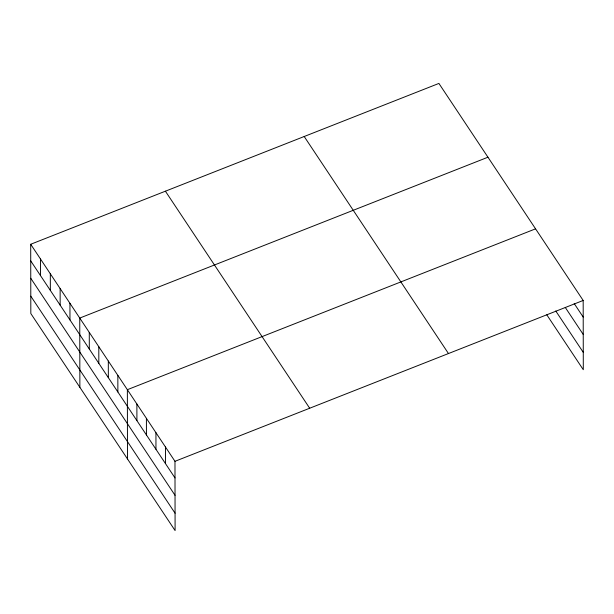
<?xml version="1.0" encoding="UTF-8"?>
<svg xmlns="http://www.w3.org/2000/svg" width="614" height="614" viewBox="0 0 614 614"><rect width="100%" height="100%" fill="white"/><g stroke="black" fill="none" stroke-linecap="round" stroke-linejoin="round"><path stroke-width="0.92" d="M30.7 244.272L174.975 461.314L175.097 530.573L30.823 313.539L30.7 244.272L438.903 83.427L583.177 300.461L583.3 369.728L546.798 314.813M487.953 157.215L79.751 318.067L79.874 387.334M535.569 228.838L127.367 389.69L127.489 458.95M174.975 461.314L583.177 300.461M574.213 303.562L583.208 317.085M565.248 307.399L583.239 334.461M555.762 310.976L583.269 352.352M304.199 136.508L448.473 353.541M165.404 191.192L309.686 408.233M30.731 260.896L175.005 477.938M30.761 278.272L175.036 495.306M30.792 296.163L175.067 513.204M165.458 446.984L165.481 463.608M155.933 432.663L155.964 449.287M146.408 418.341L146.439 434.965M136.884 404.012L136.914 420.636M117.842 375.361L117.873 391.993M108.317 361.04L108.348 377.664M98.8 346.718L98.831 363.342M89.276 332.389L89.306 349.013M69.942 303.308L69.973 319.932M60.134 288.549L60.164 305.173M50.325 273.79L50.348 290.414M40.509 259.031L40.539 275.655"/></g></svg>
